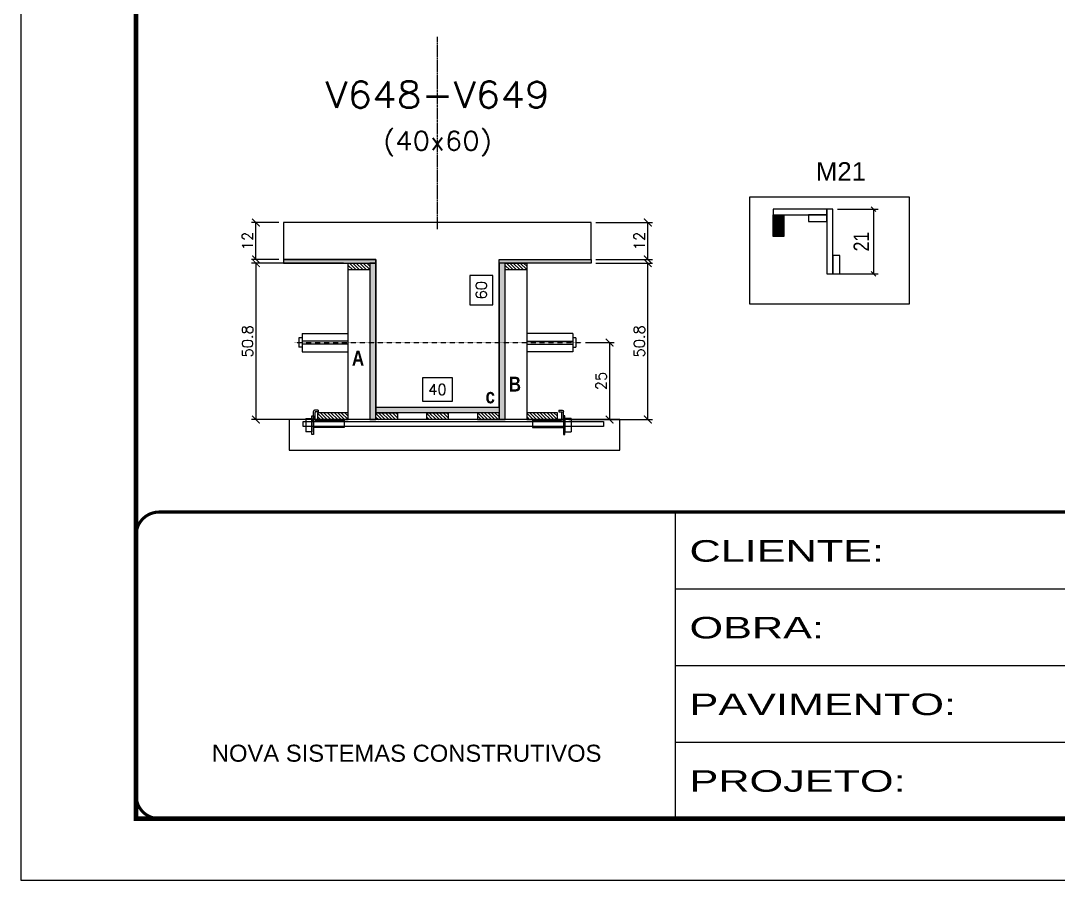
# Model space of a CAD drawing. Extents: x -20960 to -5926, y -2106 to 21915.
# Drawn here: x -7452 to -6778, y 9380 to 9938 of the extents above; entities that cross this region are included whole.
import ezdxf
from ezdxf.enums import TextEntityAlignment as Align

# ---------------------------------------------------------------- set-up
doc = ezdxf.new("R2010")
doc.units = 0
for name, pattern in [('CONTINUO', [0]), ('DASHED', [0.75, 0.5, -0.25]), ('HIDDEN', [0.375, 0.25, -0.125])]:
    doc.linetypes.add(name, pattern=pattern)
for name, color, linetype in [('5', 5, 'Continuous'), ('barrote', 251, 'Continuous'), ('COTA', 241, 'Continuous'), ('Cota Seção (2x)', 4, 'Continuous'), ('detalhes', 4, 'Continuous'), ('Painéis', 200, 'Continuous'), ('presilha', 1, 'Continuous'), ('TENSOR', 3, 'Continuous'), ('Texto de Titulo', 7, 'Continuous'), ('Texto Qtd Sarr', 242, 'Continuous')]:
    doc.layers.add(name, color=color, linetype=linetype)
for name, color, linetype, lineweight in [('CONCRETO', 251, 'Continuous', 25), ('Folhas', 255, 'Continuous', 9), ('Hachura', 251, 'Continuous', 9), ('Madeira', 126, 'Continuous', 18), ('Sarr 2.2x7', 40, 'Continuous', 9), ('SARRAFO DE PRESSAO', 251, 'DASHED', 9), ('SCO-___-LAJ', 2, 'Continuous', 0), ('Texto Seção', 7, 'Continuous', 15)]:
    doc.layers.add(name, color=color, linetype=linetype, lineweight=lineweight)
doc.styles.add('ARIAL', font='arial.ttf')
doc.styles.add('COTA TECNICA', font='techl___.ttf', dxfattribs={"height": 10})
doc.styles.add('Romans', font='romans.shx')
doc.styles.get("Standard").update_dxf_attribs({"font": 'arial.ttf'})
doc.styles.add('TECNICA', font='techb___.ttf', dxfattribs={"height": 10})
doc.styles.add('Tecnologia', font='')
doc.styles.get('Tecnologia').set_extended_font_data('Forgotten Futurist')
doc.dimstyles.new('Cota Seção (2x)', dxfattribs={"dimtxt": 7, "dimasz": 5, "dimexe": 3, "dimexo": 3, "dimgap": 2, "dimtad": 3, "dimdec": 1, "dimlfac": 0.5, "dimzin": 12, "dimdsep": 46, "dimtxsty": 'Romans', "dimblk": 'ARCHTICK', "dimcen": 0, "dimclrd": 4, "dimclre": 4, "dimclrt": 1, "dimadec": 1, "dimazin": 3, "dimtfac": 1, "dimtdec": 1, "dimtmove": 0, "dimatfit": 3, "dimldrblk": 'OBLIQUE', "dimfxl": 1, "dimtolj": 1, "dimtzin": 12, "dimarcsym": 0})
doc.dimstyles.new('Cota Seção interna', dxfattribs={"dimtxt": 7, "dimasz": 6, "dimexe": 0.18, "dimexo": 2, "dimgap": -4, "dimtad": 3, "dimdec": 1, "dimlfac": 0.5, "dimzin": 12, "dimdsep": 46, "dimtxsty": 'Romans', "dimblk": 'ARCHTICK', "dimcen": 0.09, "dimse1": 1, "dimse2": 1, "dimsd1": 1, "dimsd2": 1, "dimclrd": 180, "dimclre": 5, "dimclrt": 1, "dimadec": 0, "dimazin": 3, "dimtfac": 1, "dimtdec": 1, "dimtofl": 0, "dimtmove": 0, "dimatfit": 3, "dimldrblk": 'ARCHTICK', "dimfxl": 1, "dimtolj": 1, "dimtzin": 0, "dimarcsym": 0})
doc.dimstyles.new('PAINEL', dxfattribs={"dimtxt": 10, "dimasz": 3, "dimexe": 3, "dimexo": 3, "dimgap": 3, "dimtad": 1, "dimdec": 1, "dimzin": 12, "dimdsep": 46, "dimtxsty": 'COTA TECNICA', "dimblk1": 'OBLIQUE', "dimblk2": 'OBLIQUE', "dimsah": 1, "dimcen": 0.9, "dimclrd": 4, "dimclre": 4, "dimclrt": 240, "dimadec": 1, "dimazin": 3, "dimtfac": 1, "dimtdec": 1, "dimtmove": 0, "dimatfit": 3, "dimfxl": 1, "dimtolj": 1, "dimtzin": 12, "dimarcsym": 0})

# ---------------------------------------------------------------- blocks, each defined once
blk = doc.blocks.new('9999999999')
at = {"color": 30, "linetype": 'CONTINUO'}
for p, q in [((98564.56, 34230.21), (98564.56, 34429.45)), ((98564.56, 34379.64), (99583.98, 34379.64)), ((98564.56, 34329.83), (99487.98, 34329.83)), ((98564.56, 34280.02), (99487.98, 34280.02))]:
    blk.add_line(p, q, dxfattribs=at)
at = {"color": 30, "linetype": 'CONTINUO', "const_width": 2}
blk.add_lwpolyline([(99583.98, 34230.21), (99583.98, 34414.45, 0.414214), (99568.98, 34429.45), (98228.98, 34429.45, 0.414214), (98213.98, 34414.45), (98213.98, 34245.21, 0.414214), (98228.98, 34230.21), (99583.98, 34230.21)], format="xyb", dxfattribs=at)
at = {"layer": 'Folhas'}
blk.add_lwpolyline([(98138.98, 34190.21), (99623.98, 34190.21), (99623.98, 35240.21), (98138.98, 35240.21)], close=True, dxfattribs=at)
at = {"layer": 'Folhas', "color": 30, "const_width": 3}
blk.add_lwpolyline([(98213.98, 34230.21), (99583.98, 34230.21), (99583.98, 35200.21), (98213.98, 35200.21)], close=True, dxfattribs=at)
at = {"color": 7, "linetype": 'Continuous', "ltscale": 5, "style": 'ARIAL'}
blk.add_text('NOVA SISTEMAS CONSTRUTIVOS', height=11.0592, dxfattribs=at).set_placement((98263.19, 34267.21))
at = {"layer": 'Folhas', "color": 7, "style": 'Tecnologia', "width": 1.5}
for s, p in [('CLIENTE:', (98573.65, 34397.17)), ('OBRA:', (98573.65, 34347.31)), ('PAVIMENTO:', (98573.65, 34297.5)), ('PROJETO:', (98573.65, 34247.69))]:
    blk.add_text(s, height=14, dxfattribs=at).set_placement(p)
blk = doc.blocks.new('_ArchTick')
at = {"color": 0, "linetype": 'ByBlock', "const_width": 0.15}
blk.add_lwpolyline([(-0.5, -0.5), (0.5, 0.5)], dxfattribs=at)
blk = doc.blocks.new('*D1588')
at = {"layer": 'COTA', "color": 4, "lineweight": -2, "transparency": 16777216}
for p, q in [((-7078.15, 9780.58), (-7041.43, 9780.58)), ((-7044.43, 9678.98), (-7044.43, 9780.58)), ((-7095.75, 9678.98), (-7041.43, 9678.98))]:
    blk.add_line(p, q, dxfattribs=at)
at = {"layer": 'Defpoints', "color": 0, "transparency": 16777216}
for p in [(-7081.15, 9780.58), (-7044.43, 9780.58), (-7098.75, 9678.98)]:
    blk.add_point(p, dxfattribs=at)
at = {"layer": 'COTA', "color": 4, "lineweight": -2, "transparency": 16777216, "xscale": 5, "yscale": 5, "zscale": 5}
for p, rotation in [((-7044.43, 9780.58), 90), ((-7044.43, 9678.98), 270)]:
    blk.add_blockref('_ArchTick', p, dxfattribs=dict(at, rotation=rotation))
at = {"layer": 'COTA', "color": 1, "transparency": 16777216, "insert": (-7049.93, 9729.78), "char_height": 7, "attachment_point": 5, "rotation": 90, "style": 'Romans'}
blk.add_mtext('\\A1;50.8', dxfattribs=at)
blk = doc.blocks.new('_Oblique')
at = {"color": 0, "linetype": 'ByBlock', "lineweight": -2}
blk.add_line((-0.5, -0.5), (0.5, 0.5), dxfattribs=at)
blk = doc.blocks.new('*D1589')
at = {"layer": 'COTA', "color": 4, "lineweight": -2, "transparency": 16777216}
for p, q in [((-7078.15, 9806.98), (-7041.43, 9806.98)), ((-7044.43, 9782.98), (-7044.43, 9806.98)), ((-7078.15, 9782.98), (-7041.43, 9782.98))]:
    blk.add_line(p, q, dxfattribs=at)
at = {"layer": 'Defpoints', "color": 0, "transparency": 16777216}
for p in [(-7081.15, 9806.98), (-7044.43, 9806.98), (-7081.15, 9782.98)]:
    blk.add_point(p, dxfattribs=at)
at = {"layer": 'COTA', "color": 4, "lineweight": -2, "transparency": 16777216, "xscale": 5, "yscale": 5, "zscale": 5}
for p, rotation in [((-7044.43, 9806.98), 90), ((-7044.43, 9782.98), 270)]:
    blk.add_blockref('_ArchTick', p, dxfattribs=dict(at, rotation=rotation))
at = {"layer": 'COTA', "color": 1, "transparency": 16777216, "insert": (-7049.93, 9794.98), "char_height": 7, "attachment_point": 5, "rotation": 90, "style": 'Romans'}
blk.add_mtext('\\A1;12', dxfattribs=at)
blk = doc.blocks.new('*D1590')
at = {"layer": 'Cota Seção (2x)', "color": 180, "lineweight": -2, "transparency": 16777216}
for p, q in [((-7145.15, 9772.48), (-7160.15, 9772.48)), ((-7160.15, 9772.48), (-7160.15, 9753.48)), ((-7145.15, 9753.48), (-7145.15, 9772.48)), ((-7160.15, 9753.48), (-7145.15, 9753.48))]:
    blk.add_line(p, q, dxfattribs=at)
at = {"layer": 'Defpoints', "color": 0, "transparency": 16777216}
for p in [(-7141.15, 9806.98), (-7141.15, 9806.98), (-7141.15, 9686.98)]:
    blk.add_point(p, dxfattribs=at)
at = {"layer": 'Cota Seção (2x)', "color": 1, "transparency": 16777216, "insert": (-7152.65, 9762.98), "char_height": 7, "attachment_point": 5, "rotation": 90, "style": 'Romans'}
blk.add_mtext('\\A1;60', dxfattribs=at)
blk = doc.blocks.new('PRESILHA METÁLICA 1')
at = {"layer": 'presilha'}
for p, q in [((12, 21), (8.6, 21)), ((12, 21), (12, 19.5)), ((0, 13), (6, 13)), ((0, 13), (0, 0)), ((6, 15.5), (7.5, 15.5)), ((6, -2.5), (6, 15.5)), ((6, 13), (6, 0)), ((7.5, 10.6), (7.5, 19.9)), ((7.5, 15.5), (7.5, -2.5)), ((9, 11.6), (9, 18.9)), ((12, 19.5), (9.6, 19.5)), ((37.5, 11), (9.6, 11)), ((37.5, 11), (37.5, 4.1)), ((6, 0), (0, 0)), ((37.5, 4.1), (7.5, 4.1)), ((7.5, -2.5), (6, -2.5))]:
    blk.add_line(p, q, dxfattribs=at)
for centre, radius, start, end in [((8.6, 19.9), 1.14, 90, 180), ((9.6, 18.9), 0.57, 90, 180), ((9.6, 11.6), 0.57, 180, 270)]:
    blk.add_arc(centre, radius, start, end, dxfattribs=at)
blk = doc.blocks.new('*D1591')
at = {"layer": 'Cota Seção (2x)', "color": 180, "lineweight": -2, "transparency": 16777216}
for p, q in [((-7171.48, 9705.98), (-7190.82, 9705.98)), ((-7190.82, 9705.98), (-7190.82, 9690.98)), ((-7171.48, 9690.98), (-7171.48, 9705.98)), ((-7190.82, 9690.98), (-7171.48, 9690.98))]:
    blk.add_line(p, q, dxfattribs=at)
at = {"layer": 'Defpoints', "color": 0, "transparency": 16777216}
for p in [(-7141.15, 9686.98), (-7221.15, 9678.98), (-7141.15, 9678.98)]:
    blk.add_point(p, dxfattribs=at)
at = {"layer": 'Cota Seção (2x)', "color": 1, "transparency": 16777216, "insert": (-7181.15, 9698.48), "char_height": 7, "attachment_point": 5, "style": 'Romans'}
blk.add_mtext('\\A1;40', dxfattribs=at)
blk = doc.blocks.new('*D1592')
at = {"layer": 'COTA', "color": 4, "lineweight": -2, "transparency": 16777216}
for p, q in [((-7242.15, 9780.58), (-7302.12, 9780.58)), ((-7299.12, 9780.58), (-7299.12, 9678.98)), ((-7242.15, 9678.98), (-7302.12, 9678.98))]:
    blk.add_line(p, q, dxfattribs=at)
at = {"layer": 'Defpoints', "color": 0, "transparency": 16777216}
for p in [(-7239.15, 9780.58), (-7299.12, 9678.98), (-7239.15, 9678.98)]:
    blk.add_point(p, dxfattribs=at)
at = {"layer": 'COTA', "color": 4, "lineweight": -2, "transparency": 16777216, "xscale": 5, "yscale": 5, "zscale": 5}
for p, rotation in [((-7299.12, 9780.58), 90), ((-7299.12, 9678.98), 270)]:
    blk.add_blockref('_ArchTick', p, dxfattribs=dict(at, rotation=rotation))
at = {"layer": 'COTA', "color": 1, "transparency": 16777216, "insert": (-7304.62, 9729.78), "char_height": 7, "attachment_point": 5, "rotation": 90, "style": 'Romans'}
blk.add_mtext('\\A1;50.8', dxfattribs=at)
blk = doc.blocks.new('*D1593')
at = {"layer": 'COTA', "color": 4, "lineweight": -2, "transparency": 16777216}
for p, q in [((-7084.85, 9728.95), (-7066.29, 9728.95)), ((-7069.29, 9728.95), (-7069.29, 9678.98)), ((-7084.85, 9678.98), (-7066.29, 9678.98))]:
    blk.add_line(p, q, dxfattribs=at)
at = {"layer": 'Defpoints', "color": 0, "transparency": 16777216}
for p in [(-7087.85, 9728.95), (-7087.85, 9678.98), (-7069.29, 9678.98)]:
    blk.add_point(p, dxfattribs=at)
at = {"layer": 'COTA', "color": 4, "lineweight": -2, "transparency": 16777216, "xscale": 5, "yscale": 5, "zscale": 5}
for p, rotation in [((-7069.29, 9728.95), 90), ((-7069.29, 9678.98), 270)]:
    blk.add_blockref('_ArchTick', p, dxfattribs=dict(at, rotation=rotation))
at = {"layer": 'COTA', "color": 1, "transparency": 16777216, "insert": (-7074.79, 9703.97), "char_height": 7, "attachment_point": 5, "rotation": 90, "style": 'Romans'}
blk.add_mtext('\\A1;25', dxfattribs=at)
blk = doc.blocks.new('titulo1')
at = {"layer": 'Defpoints', "color": 252, "linetype": 'HIDDEN', "ltscale": 2}
blk.add_line((0, 0), (0, 125), dxfattribs=at)
at = {"layer": 'Defpoints', "style": 'Romans', "oblique": 15}
blk.add_attdef('FOLHA', text='', height=10, dxfattribs=at).set_placement((0, 15.58), align=Align.MIDDLE_CENTER)
at = {"layer": 'Texto Qtd Sarr', "color": 3, "style": 'Romans', "oblique": 15}
for tag, height, p in [('TITULO', 17, (0, 71.45)), ('SEÇÃO', 12, (0, 41.55))]:
    blk.add_attdef(tag, text='', height=height, dxfattribs=at).set_placement(p, align=Align.MIDDLE_CENTER)
blk = doc.blocks.new('*D1616')
at = {"layer": 'COTA', "color": 4, "lineweight": -2, "transparency": 16777216}
for p, q in [((-7284.15, 9806.98), (-7302.12, 9806.98)), ((-7299.12, 9782.98), (-7299.12, 9806.98)), ((-7284.15, 9782.98), (-7302.12, 9782.98))]:
    blk.add_line(p, q, dxfattribs=at)
at = {"layer": 'Defpoints', "color": 0, "transparency": 16777216}
for p in [(-7299.12, 9806.98), (-7281.15, 9806.98), (-7281.15, 9782.98)]:
    blk.add_point(p, dxfattribs=at)
at = {"layer": 'COTA', "color": 4, "lineweight": -2, "transparency": 16777216, "xscale": 5, "yscale": 5, "zscale": 5}
for p, rotation in [((-7299.12, 9806.98), 90), ((-7299.12, 9782.98), 270)]:
    blk.add_blockref('_ArchTick', p, dxfattribs=dict(at, rotation=rotation))
at = {"layer": 'COTA', "color": 1, "transparency": 16777216, "insert": (-7304.62, 9794.98), "char_height": 7, "attachment_point": 5, "rotation": 90, "style": 'Romans'}
blk.add_mtext('\\A1;12', dxfattribs=at)
blk = doc.blocks.new('*D1617')
at = {"layer": 'Defpoints', "color": 0, "linetype": 'ByBlock', "transparency": 16777216}
for p in [(-6924.1, 9815.57), (-6924.1, 9773.57), (-6897.66, 9773.57)]:
    blk.add_point(p, dxfattribs=at)
at = {"layer": 'Sarr 2.2x7', "color": 4, "linetype": 'ByBlock', "lineweight": -2, "transparency": 16777216}
for p, q in [((-6921.1, 9815.57), (-6894.66, 9815.57)), ((-6897.66, 9815.57), (-6897.66, 9773.57)), ((-6921.1, 9773.57), (-6894.66, 9773.57))]:
    blk.add_line(p, q, dxfattribs=at)
at = {"layer": 'Sarr 2.2x7', "color": 4, "linetype": 'ByBlock', "lineweight": -2, "transparency": 16777216, "xscale": 3, "yscale": 3, "zscale": 3}
for p, rotation in [((-6897.66, 9815.57), 90), ((-6897.66, 9773.57), 270)]:
    blk.add_blockref('_Oblique', p, dxfattribs=dict(at, rotation=rotation))
at = {"layer": 'Sarr 2.2x7', "color": 240, "linetype": 'ByBlock', "transparency": 16777216, "insert": (-6905.72, 9794.57), "char_height": 10, "attachment_point": 5, "rotation": 90, "style": 'COTA TECNICA'}
blk.add_mtext('\\A1;21', dxfattribs=at)

msp = doc.modelspace()

# ---------------------------------------------------------------- hatches: boundary and pattern name
at = {"layer": 'Hachura'}
h = msp.add_hatch(color=256, dxfattribs=at)
h.dxf.hatch_style = 1
h.paths.add_polyline_path([(-7221.15, 9780.58), (-7221.15, 9782.98), (-7281.15, 9782.98), (-7281.15, 9780.58)])
h = msp.add_hatch(dxfattribs=at)
h.set_pattern_fill('ANSI31', color=256, scale=0.5, angle=270, style=0)
h.set_pattern_definition([(315, (15666.6679, 1472.9377), (1.12253202, 1.12253202), [])])
h.paths.add_polyline_path([(-7239.15, 9776.18), (-7239.15, 9780.58), (-7225.15, 9780.58), (-7225.15, 9776.18)])
h = msp.add_hatch(color=256, dxfattribs=at)
h.dxf.hatch_style = 1
h.paths.add_polyline_path([(-7221.15, 9780.58), (-7225.15, 9780.58), (-7225.15, 9678.98), (-7221.15, 9678.98)])
h = msp.add_hatch(color=256, dxfattribs=at)
h.dxf.hatch_style = 1
h.paths.add_polyline_path([(-7141.15, 9780.58), (-7141.15, 9782.98), (-7081.15, 9782.98), (-7081.15, 9780.58)])
h = msp.add_hatch(color=256, dxfattribs=at)
h.dxf.hatch_style = 1
h.paths.add_polyline_path([(-7137.15, 9780.58), (-7141.15, 9780.58), (-7141.15, 9678.98), (-7137.15, 9678.98)])
h = msp.add_hatch(dxfattribs=at)
h.set_pattern_fill('ANSI31', color=256, scale=0.5, angle=270, style=0)
h.set_pattern_definition([(315, (15768.6679, 1472.9377), (1.12253202, 1.12253202), [])])
h.paths.add_polyline_path([(-7137.15, 9776.18), (-7137.15, 9780.58), (-7123.15, 9780.58), (-7123.15, 9776.18)])
h = msp.add_hatch(color=256, dxfattribs=at)
h.dxf.hatch_style = 1
h.paths.add_polyline_path([(-7221.15, 9683.38), (-7221.15, 9686.98), (-7141.15, 9686.98), (-7141.15, 9683.38)])
h = msp.add_hatch(dxfattribs=at)
h.set_pattern_fill('ANSI31', color=256, scale=0.5, angle=270, style=0)
h.set_pattern_definition([(315, (15632.6679, 1449.3377), (1.12253202, 1.12253202), [])])
h.paths.add_polyline_path([(-7239.15, 9678.98), (-7239.15, 9683.38), (-7259.15, 9683.38), (-7259.15, 9678.98)])
h = msp.add_hatch(dxfattribs=at)
h.set_pattern_fill('ANSI31', color=256, scale=0.5, angle=270, style=0)
h.set_pattern_definition([(315, (15735.47, 1449.3377), (1.12253202, 1.12253202), [])])
h.paths.add_polyline_path([(-7221.15, 9678.98), (-7221.15, 9683.38), (-7207.15, 9683.38), (-7207.15, 9678.98)])
h = msp.add_hatch(dxfattribs=at)
h.set_pattern_fill('ANSI31', color=256, scale=0.5, angle=270, style=0)
h.set_pattern_definition([(315, (15768.4689, 1449.3377), (1.12253202, 1.12253202), [])])
h.paths.add_polyline_path([(-7188.15, 9678.98), (-7188.15, 9683.38), (-7174.15, 9683.38), (-7174.15, 9678.98)])
h = msp.add_hatch(dxfattribs=at)
h.set_pattern_fill('ANSI31', color=256, scale=0.5, angle=270, style=0)
h.set_pattern_definition([(315, (15777.4679, 1449.3377), (1.12253202, 1.12253202), [])])
h.paths.add_polyline_path([(-7141.15, 9678.98), (-7141.15, 9683.38), (-7155.15, 9683.38), (-7155.15, 9678.98)])
h = msp.add_hatch(dxfattribs=at)
h.set_pattern_fill('ANSI31', color=256, scale=0.5, angle=270, style=0)
h.set_pattern_definition([(315, (15768.6679, 1449.3377), (1.12253202, 1.12253202), [])])
h.paths.add_polyline_path([(-7103.15, 9678.98), (-7103.15, 9683.38), (-7123.15, 9683.38), (-7123.15, 9678.98)])
at = {"layer": 'Madeira'}
h = msp.add_hatch(dxfattribs=at)
h.set_pattern_fill('ANSI31', color=256, scale=0.2, angle=270, style=0)
h.set_pattern_definition([(315, (9672.8751, -3536.1658), (0.449012806, 0.449012806), [])])
h.paths.add_polyline_path([(-6963.06, 9797.97), (-6956.06, 9797.97), (-6956.06, 9811.97), (-6963.06, 9811.97)])

# ---------------------------------------------------------------- linework, layer by layer
at = {"ltscale": 3}
for p, q in [((-7271.15, 9731.95), (-7271.15, 9725.95)), ((-7269.15, 9731.95), (-7271.15, 9731.95)), ((-7269.15, 9734.95), (-7269.15, 9722.95)), ((-7269.15, 9734.95), (-7239.15, 9734.95)), ((-7093.15, 9734.95), (-7123.15, 9734.95)), ((-7093.15, 9734.95), (-7093.15, 9722.95)), ((-7091.15, 9731.95), (-7093.15, 9731.95)), ((-7091.15, 9731.95), (-7091.15, 9725.95)), ((-7269.15, 9725.95), (-7271.15, 9725.95)), ((-7239.15, 9729.95), (-7269.15, 9729.95)), ((-7239.15, 9727.95), (-7269.15, 9727.95)), ((-7123.15, 9729.95), (-7093.15, 9729.95)), ((-7123.15, 9727.95), (-7093.15, 9727.95)), ((-7093.15, 9725.95), (-7091.15, 9725.95)), ((-7269.15, 9722.95), (-7239.15, 9722.95)), ((-7093.15, 9722.95), (-7123.15, 9722.95))]:
    msp.add_line(p, q, dxfattribs=at)
at = {"linetype": 'ByBlock'}
msp.add_lwpolyline([(-6978.05, 9823.72), (-6874.62, 9823.72), (-6874.62, 9753.9), (-6978.05, 9753.9)], close=True, dxfattribs=at)
at = {"layer": 'barrote'}
msp.add_lwpolyline([(-7277.52, 9658.98), (-7062.55, 9658.98), (-7062.55, 9678.98), (-7277.52, 9678.98)], close=True, dxfattribs=at)
at = {"layer": 'CONCRETO'}
msp.add_lwpolyline([(-7221.15, 9782.98), (-7221.15, 9683.38), (-7221.15, 9683.38), (-7221.15, 9686.98), (-7141.15, 9686.98), (-7141.15, 9782.98), (-7081.15, 9782.98), (-7081.15, 9806.98), (-7141.15, 9806.98), (-7141.15, 9806.98), (-7221.15, 9806.98), (-7281.15, 9806.98), (-7281.15, 9782.98)], close=True, dxfattribs=at)
at = {"layer": 'Madeira'}
for points in [[(-6963.06, 9811.97), (-6956.06, 9811.97), (-6956.06, 9797.97), (-6963.06, 9797.97)], [(-7239.15, 9776.18), (-7239.15, 9780.58), (-7225.15, 9780.58), (-7225.15, 9776.18)], [(-7239.15, 9780.58), (-7225.15, 9780.58), (-7225.15, 9678.98), (-7239.15, 9678.98)], [(-7137.15, 9776.18), (-7137.15, 9780.58), (-7123.15, 9780.58), (-7123.15, 9776.18)], [(-7137.15, 9780.58), (-7123.15, 9780.58), (-7123.15, 9678.98), (-7137.15, 9678.98)], [(-7239.15, 9678.98), (-7239.15, 9683.38), (-7259.15, 9683.38), (-7259.15, 9678.98)], [(-7221.15, 9678.98), (-7221.15, 9683.38), (-7207.15, 9683.38), (-7207.15, 9678.98)], [(-7188.15, 9678.98), (-7188.15, 9683.38), (-7174.15, 9683.38), (-7174.15, 9678.98)], [(-7141.15, 9678.98), (-7141.15, 9683.38), (-7155.15, 9683.38), (-7155.15, 9678.98)], [(-7103.15, 9678.98), (-7103.15, 9683.38), (-7123.15, 9683.38), (-7123.15, 9678.98)]]:
    msp.add_lwpolyline(points, close=True, dxfattribs=at)
at = {"layer": 'Painéis', "linetype": 'ByBlock'}
msp.add_lwpolyline([(-6928.1, 9815.57), (-6963.04, 9815.57), (-6963.04, 9811.97), (-6928.1, 9811.97), (-6928.1, 9815.57)], dxfattribs=at)
at = {"layer": 'Painéis'}
for points in [[(-6928.1, 9773.57), (-6924.1, 9773.57), (-6924.1, 9815.57), (-6928.1, 9815.57)], [(-7221.15, 9780.58), (-7221.15, 9782.98), (-7281.15, 9782.98), (-7281.15, 9780.58)], [(-7221.15, 9780.58), (-7225.15, 9780.58), (-7225.15, 9678.98), (-7221.15, 9678.98)], [(-7141.15, 9780.58), (-7141.15, 9782.98), (-7081.15, 9782.98), (-7081.15, 9780.58)], [(-7137.15, 9780.58), (-7141.15, 9780.58), (-7141.15, 9678.98), (-7137.15, 9678.98)], [(-7221.15, 9683.38), (-7221.15, 9686.98), (-7141.15, 9686.98), (-7141.15, 9683.38)]]:
    msp.add_lwpolyline(points, close=True, dxfattribs=at)
at = {"layer": 'Sarr 2.2x7', "linetype": 'ByBlock'}
for points in [[(-6928.1, 9811.97), (-6940.1, 9811.97), (-6940.1, 9807.57), (-6928.1, 9807.57), (-6928.1, 9811.97)], [(-6919.7, 9773.57), (-6919.7, 9785.57), (-6924.1, 9785.57), (-6924.1, 9773.57), (-6919.7, 9773.57)]]:
    msp.add_lwpolyline(points, dxfattribs=at)
at = {"layer": 'SCO-___-LAJ', "color": 1}
msp.add_lwpolyline([(-7268.51, 9677.65), (-7073.21, 9677.65), (-7073.21, 9674.45), (-7268.51, 9674.45)], close=True, dxfattribs=at)
at = {"layer": 'TENSOR', "linetype": 'HIDDEN', "ltscale": 0.5}
msp.add_line((-7274.15, 9728.95), (-7087.85, 9728.95), dxfattribs=at)

# ---------------------------------------------------------------- block references
at = {"layer": 'presilha', "yscale": 0.6666666666666666, "zscale": 0.6666666666666666}
for p, xscale in [((-7266.73, 9671.01), 0.6666666666666666), ((-7094.28, 9671.01), -0.6666666666666666)]:
    msp.add_blockref('PRESILHA METÁLICA 1', p, dxfattribs=dict(at, xscale=xscale))
at = {"layer": 'SARRAFO DE PRESSAO', "color": 6, "linetype": 'ByBlock'}
msp.add_blockref('9999999999', (-105590.98, -24810.57), dxfattribs=at)
at = {"layer": 'Texto Seção'}
ref = msp.add_blockref('titulo1', (-7181.15, 9802.54), dxfattribs=at)
ref.add_attrib('TITULO', 'V648-V649', dxfattribs={"layer": 'Texto de Titulo', "color": 7, "height": 17, "style": 'Romans', "width": 1.1}).set_placement((-7181.15, 9890.04), align=Align.MIDDLE_CENTER)
ref.add_attrib('SEÇÃO', '(40x60)', dxfattribs={"layer": 'Texto de Titulo', "color": 7, "height": 12, "style": 'Romans', "width": 1.1}).set_placement((-7181.15, 9860.04), align=Align.MIDDLE_CENTER)

# ---------------------------------------------------------------- texts
at = {"layer": '5', "color": 7, "linetype": 'Continuous'}
msp.add_text('M21', height=12, rotation=359.99996, dxfattribs=at).set_placement((-6935.21, 9834.17))
at = {"layer": 'detalhes', "style": 'TECNICA'}
for s, p in [('A', (-7236.76, 9714.01)), ('B', (-7134.8, 9697.17)), ('c', (-7149.9, 9689.48))]:
    msp.add_text(s, height=9.6, dxfattribs=at).set_placement(p)

# ---------------------------------------------------------------- dimensions: what is measured, and where the dimension line sits
at = {"layer": 'COTA'}
for base, p1, p2, picture, middle in [((-7299.12, 9806.98), (-7281.15, 9782.98), (-7281.15, 9806.98), '*D1616', (-7304.62, 9794.98)), ((-7044.43, 9806.98), (-7081.15, 9782.98), (-7081.15, 9806.98), '*D1589', (-7049.93, 9794.98)), ((-7299.12, 9678.98), (-7239.15, 9780.58), (-7239.15, 9678.98), '*D1592', (-7304.62, 9729.78)), ((-7044.43, 9780.58), (-7098.75, 9678.98), (-7081.15, 9780.58), '*D1588', (-7049.93, 9729.78)), ((-7069.29, 9678.98), (-7087.85, 9728.95), (-7087.85, 9678.98), '*D1593', (-7074.79, 9703.97))]:
    dim = msp.add_linear_dim(base=base, p1=p1, p2=p2, angle=90, dimstyle='Cota Seção (2x)', dxfattribs=at)
    dim.commit()
    dim.dimension.update_dxf_attribs({"geometry": picture, "text_midpoint": middle})
at = {"layer": 'Cota Seção (2x)'}
dim = msp.add_linear_dim(base=(-7141.15, 9806.98), p1=(-7141.15, 9686.98), p2=(-7141.15, 9806.98), angle=90, dimstyle='Cota Seção interna', dxfattribs=at)
dim.commit()
dim.dimension.update_dxf_attribs({"geometry": '*D1590', "text_midpoint": (-7141.15, 9762.98), "dimtype": 160})
dim = msp.add_linear_dim(base=(-7141.15, 9686.98), p1=(-7221.15, 9678.98), p2=(-7141.15, 9678.98), dimstyle='Cota Seção interna', dxfattribs=at)
dim.commit()
dim.dimension.update_dxf_attribs({"geometry": '*D1591', "text_midpoint": (-7181.15, 9698.48)})
at = {"layer": 'Sarr 2.2x7', "linetype": 'ByBlock'}
dim = msp.add_linear_dim(base=(-6897.66, 9773.57), p1=(-6924.1, 9815.57), p2=(-6924.1, 9773.57), angle=90, dimstyle='PAINEL', override={"dimlfac": 0.5}, dxfattribs=at)
dim.commit()
dim.dimension.update_dxf_attribs({"geometry": '*D1617', "text_midpoint": (-6905.72, 9794.57)})

doc.saveas('drawing.dxf')
